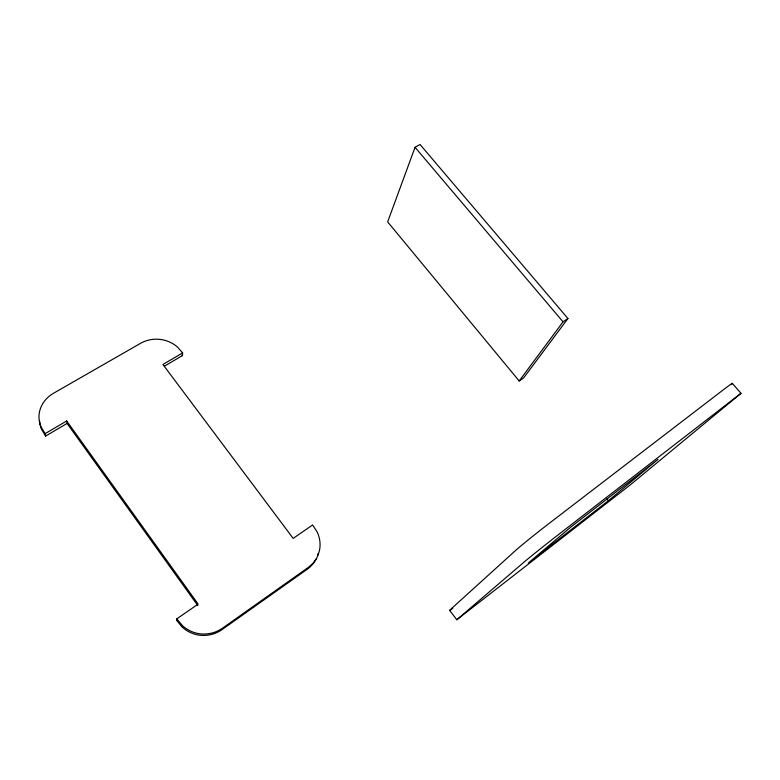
<?xml version="1.0" encoding="UTF-8"?>
<svg xmlns="http://www.w3.org/2000/svg" width="780" height="780" viewBox="0 0 780 780"><rect width="100%" height="100%" fill="white"/><g stroke="black" fill="none" stroke-linecap="round" stroke-linejoin="round"><path stroke-width="1.17" d="M164.414 366.181L182.432 355.582L182.637 352.911L177.596 347.159A30.186 26.881 3.7 0 0 162.757 339.807C155.395 338.393 147.615 339.417 141.034 343.054L53.137 393.481C46.654 397.303 41.623 403.504 39.721 410.836A31.717 28.275 -5.6 0 0 41.028 426.855L45.103 433.651L45.62 436.049L67.08 423.423L66.69 420.985L45.103 433.651M182.637 352.911L162.922 364.484L293.173 538.395L312.604 524.959L317.07 531.823A30.82 29.65 20.1 0 1 319.849 548.389C318.503 556.403 314.32 564.028 307.739 568.903L221.705 629.85C214.929 634.51 206.476 636.334 198.364 635.027A32.116 31.249 -15.4 0 1 182.12 626.993L176.602 620.344L176.787 618.862L198.139 604.1L66.69 420.985M317.684 555.535L318.181 553.39M415.048 147.303L387.65 221.881L519.178 380.971L523.643 377.89L567.928 318.513L420.059 144.505L415.048 147.303L563.043 321.818L519.178 380.971M316.31 558.821L312.975 563.355L308.607 567.206L222.134 628.436C215.319 633.106 206.827 634.94 198.676 633.623A32.282 31.414 -14.8 0 1 182.335 625.55L176.787 618.862M449.631 610.399L456.817 619.73L524.199 561.99A31.58 0.556 -38.3 0 1 531.784 555.721A32.097 0.566 -38.3 0 1 547.892 542.861A31.58 0.556 -38.3 0 1 557.788 535.119L740.99 393.296L732.313 383.37M741 393.344L630.094 485.033L456.817 619.73M608.38 500.711L657.998 459.391L571.077 526.89L528.245 563.053L608.38 500.711L606.908 498.927M176.602 620.344L177.528 619.71M563.043 321.818L567.928 318.513M182.052 355.075L182.432 355.582M67.08 423.423L197.837 605.65M45.62 436.049L41.564 429.283A31.551 28.158 -5.7 0 1 39.575 420.79M731.757 384.101A30.254 0.79 -38.6 0 0 730.012 384.832A29.767 0.78 -38.6 0 0 722.426 390.497L548.642 523.789A31.502 0.946 -38.3 0 0 538.756 531.482A32.019 0.956 -38.3 0 0 522.746 544.382A31.502 0.946 -38.3 0 0 515.268 550.768L450.674 609.326A26.062 0.643 -38.2 0 0 449.69 610.428A26.5 0.653 -38.2 0 0 450.401 610.018M452.79 608.361A26.5 0.653 -38.2 0 1 451.035 609.609"/></g></svg>
